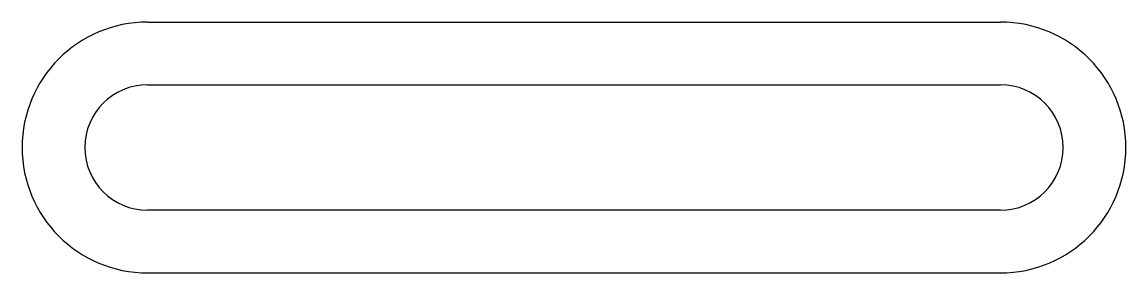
# Model space of a CAD drawing. Header units: millimetres. Extents: x -39 to 5, y -5 to 5.
import ezdxf

# ---------------------------------------------------------------- set-up
doc = ezdxf.new("R2010")
doc.units = ezdxf.units.MM

msp = doc.modelspace()

# ---------------------------------------------------------------- linework, layer by layer
at = {"color": 7, "linetype": 'Continuous', "lineweight": 25}
for p, q in [((-34, 5), (0, 5)), ((-34, 2.5), (0, 2.5)), ((0, -2.5), (-34, -2.5)), ((-34, -5), (0, -5))]:
    msp.add_line(p, q, dxfattribs=at)
for centre, radius, start, end in [((-34, 0), 5, 90, 270), ((0, 0), 5, 270, 90), ((-34, 0), 2.5, 90, 270), ((0, 0), 2.5, 270, 90)]:
    msp.add_arc(centre, radius, start, end, dxfattribs=at)

doc.saveas('drawing.dxf')
